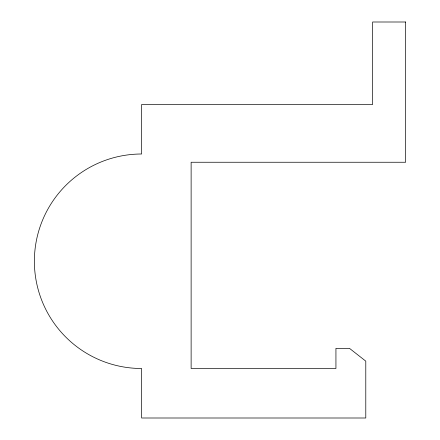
<?xml version="1.0" encoding="UTF-8"?>
<svg xmlns="http://www.w3.org/2000/svg" width="440" height="440" viewBox="0 0 440 440"><rect width="100%" height="100%" fill="white"/><g stroke="black" fill="none" stroke-linecap="round" stroke-linejoin="round"><path stroke-width="0.66" d="M405.625 22L372.625 22L372.625 104.5L141.625 104.5L141.625 154A107.25 107.25 0 0 0 34.375 261.25A107.25 107.25 0 0 0 141.625 368.5L141.625 418L365.789 418L365.789 361.147L349.476 348.354L335.935 348.354L335.935 368.5L191.125 368.5L191.125 162.25L405.625 162.25L405.625 22"/></g></svg>
